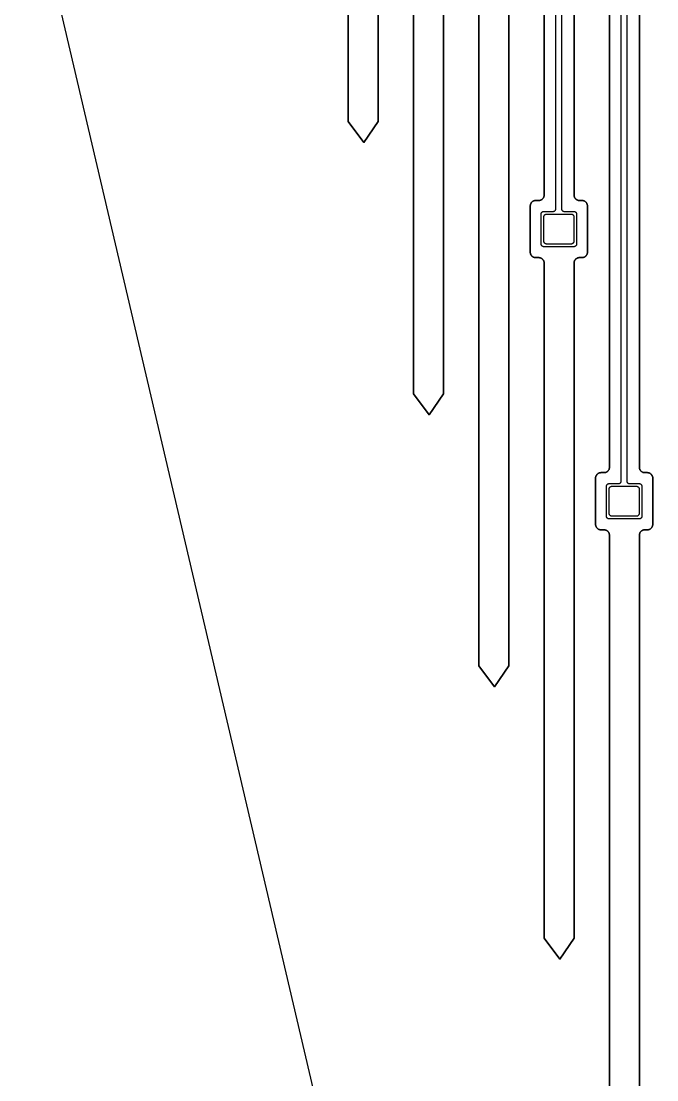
# Model space of a CAD drawing. Extents: x -2057 to 2225, y -44 to 31181.
# Drawn here: x -356.4 to -122.8, y 1067.2 to 1456.1 of the extents above; entities that cross this region are included whole.
import ezdxf

# ---------------------------------------------------------------- set-up
doc = ezdxf.new("R2010")
doc.units = 0
for name, color, linetype in [('electrode', 6, 'CONTINUOUS'), ('etching', 7, 'CONTINUOUS'), ('L2D0_etching2', 4, 'CONTINUOUS'), ('L3D0_etching3', 5, 'CONTINUOUS'), ('metalization', 8, 'CONTINUOUS'), ('polyimide', 9, 'CONTINUOUS'), ('polyimide_etch_borders', 10, 'CONTINUOUS')]:
    doc.layers.add(name, color=color, linetype=linetype)

msp = doc.modelspace()

# ---------------------------------------------------------------- linework, layer by layer
at = {"layer": 'electrode'}
for points in [[(-163.34, 1374.247), (-163.427, 1374.255), (-163.513, 1374.27), (-163.598, 1374.293), (-163.68, 1374.323), (-163.759, 1374.36), (-163.834, 1374.403), (-163.906, 1374.453), (-163.973, 1374.509), (-164.035, 1374.571), (-164.091, 1374.638), (-164.141, 1374.71), (-164.184, 1374.785), (-164.221, 1374.864), (-164.251, 1374.946), (-164.274, 1375.031), (-164.289, 1375.117), (-164.297, 1375.204), (-164.297, 1384.291), (-164.289, 1384.378), (-164.274, 1384.464), (-164.251, 1384.548), (-164.221, 1384.63), (-164.184, 1384.71), (-164.141, 1384.785), (-164.091, 1384.857), (-164.035, 1384.924), (-163.973, 1384.985), (-163.906, 1385.042), (-163.834, 1385.092), (-163.759, 1385.135), (-163.68, 1385.172), (-163.598, 1385.202), (-163.513, 1385.225), (-163.427, 1385.24), (-163.34, 1385.247), (-154.253, 1385.247), (-154.166, 1385.24), (-154.08, 1385.225), (-153.996, 1385.202), (-153.914, 1385.172), (-153.834, 1385.135), (-153.759, 1385.092), (-153.687, 1385.042), (-153.62, 1384.985), (-153.559, 1384.924), (-153.502, 1384.857), (-153.452, 1384.785), (-153.409, 1384.71), (-153.372, 1384.63), (-153.342, 1384.548), (-153.319, 1384.464), (-153.304, 1384.378), (-153.297, 1384.291), (-153.297, 1375.204), (-153.304, 1375.117), (-153.319, 1375.031), (-153.342, 1374.946), (-153.372, 1374.864), (-153.409, 1374.785), (-153.452, 1374.71), (-153.502, 1374.638), (-153.559, 1374.571), (-153.62, 1374.509), (-153.687, 1374.453), (-153.759, 1374.403), (-153.834, 1374.36), (-153.914, 1374.323), (-153.996, 1374.293), (-154.08, 1374.27), (-154.166, 1374.255), (-154.253, 1374.247)], [(-139.34, 1274.247), (-139.427, 1274.255), (-139.513, 1274.27), (-139.598, 1274.293), (-139.68, 1274.323), (-139.759, 1274.36), (-139.834, 1274.403), (-139.906, 1274.453), (-139.973, 1274.509), (-140.035, 1274.571), (-140.091, 1274.638), (-140.141, 1274.71), (-140.184, 1274.785), (-140.221, 1274.864), (-140.251, 1274.946), (-140.274, 1275.031), (-140.289, 1275.117), (-140.297, 1275.204), (-140.297, 1284.291), (-140.289, 1284.378), (-140.274, 1284.464), (-140.251, 1284.548), (-140.221, 1284.63), (-140.184, 1284.71), (-140.141, 1284.785), (-140.091, 1284.857), (-140.035, 1284.924), (-139.973, 1284.985), (-139.906, 1285.042), (-139.834, 1285.092), (-139.759, 1285.135), (-139.68, 1285.172), (-139.598, 1285.202), (-139.513, 1285.225), (-139.427, 1285.24), (-139.34, 1285.247), (-130.253, 1285.247), (-130.166, 1285.24), (-130.08, 1285.225), (-129.996, 1285.202), (-129.914, 1285.172), (-129.834, 1285.135), (-129.759, 1285.092), (-129.687, 1285.042), (-129.62, 1284.985), (-129.559, 1284.924), (-129.502, 1284.857), (-129.452, 1284.785), (-129.409, 1284.71), (-129.372, 1284.63), (-129.342, 1284.548), (-129.319, 1284.464), (-129.304, 1284.378), (-129.297, 1284.291), (-129.297, 1275.204), (-129.304, 1275.117), (-129.319, 1275.031), (-129.342, 1274.946), (-129.372, 1274.864), (-129.409, 1274.785), (-129.452, 1274.71), (-129.502, 1274.638), (-129.559, 1274.571), (-129.62, 1274.509), (-129.687, 1274.453), (-129.759, 1274.403), (-129.834, 1274.36), (-129.914, 1274.323), (-129.996, 1274.293), (-130.08, 1274.27), (-130.166, 1274.255), (-130.253, 1274.247)]]:
    msp.add_lwpolyline(points, close=True, dxfattribs=at)
at = {"layer": 'etching'}
for points in [[(1890.612, 20342.595), (1890.612, 10404.624), (907.37, 8971.06), (907.37, 3311.52), (208.395, -1.125), (80.82, -44.08), (0, 0), (-775.12, 3311.52), (-775.12, 8985.76), (-1736.396, 10397.27), (-1736.396, 20343.044)], [(-164.208, 9035.371), (-164.208, 1392.185), (-164.216, 1392.059), (-164.231, 1391.934), (-164.255, 1391.811), (-164.286, 1391.689), (-164.325, 1391.57), (-164.371, 1391.453), (-164.425, 1391.339), (-164.485, 1391.229), (-164.553, 1391.123), (-164.627, 1391.021), (-164.707, 1390.924), (-164.793, 1390.832), (-164.884, 1390.746), (-164.981, 1390.666), (-165.083, 1390.592), (-165.189, 1390.525), (-165.299, 1390.465), (-165.413, 1390.411), (-165.53, 1390.365), (-165.649, 1390.326), (-165.771, 1390.295), (-165.895, 1390.271), (-166.019, 1390.255), (-166.145, 1390.247), (-167.359, 1390.247), (-167.485, 1390.24), (-167.61, 1390.224), (-167.733, 1390.2), (-167.855, 1390.169), (-167.974, 1390.13), (-168.091, 1390.084), (-168.205, 1390.03), (-168.315, 1389.97), (-168.421, 1389.902), (-168.523, 1389.828), (-168.62, 1389.748), (-168.712, 1389.662), (-168.798, 1389.571), (-168.878, 1389.474), (-168.952, 1389.372), (-169.019, 1389.266), (-169.079, 1389.156), (-169.133, 1389.042), (-169.179, 1388.925), (-169.218, 1388.806), (-169.249, 1388.684), (-169.273, 1388.56), (-169.289, 1388.436), (-169.297, 1388.31), (-169.297, 1371.185), (-169.289, 1371.059), (-169.273, 1370.934), (-169.249, 1370.811), (-169.218, 1370.689), (-169.179, 1370.57), (-169.133, 1370.453), (-169.079, 1370.339), (-169.019, 1370.229), (-168.952, 1370.123), (-168.878, 1370.021), (-168.798, 1369.924), (-168.712, 1369.832), (-168.62, 1369.746), (-168.523, 1369.666), (-168.421, 1369.592), (-168.315, 1369.525), (-168.205, 1369.465), (-168.091, 1369.411), (-167.974, 1369.365), (-167.855, 1369.326), (-167.733, 1369.295), (-167.61, 1369.271), (-167.485, 1369.255), (-167.359, 1369.247), (-166.145, 1369.247), (-166.019, 1369.24), (-165.895, 1369.224), (-165.771, 1369.2), (-165.649, 1369.169), (-165.53, 1369.13), (-165.413, 1369.084), (-165.299, 1369.03), (-165.189, 1368.97), (-165.083, 1368.902), (-164.981, 1368.828), (-164.884, 1368.748), (-164.793, 1368.662), (-164.707, 1368.571), (-164.627, 1368.474), (-164.553, 1368.372), (-164.485, 1368.266), (-164.425, 1368.156), (-164.371, 1368.042), (-164.325, 1367.925), (-164.286, 1367.806), (-164.255, 1367.684), (-164.231, 1367.56), (-164.216, 1367.436), (-164.208, 1367.31), (-164.208, 1119.247), (-164.17, 1119.247), (-158.49, 1111.52), (-153.208, 1119.247), (-153.208, 1367.31), (-153.2, 1367.436), (-153.184, 1367.56), (-153.16, 1367.684), (-153.129, 1367.806), (-153.09, 1367.925), (-153.044, 1368.042), (-152.991, 1368.156), (-152.93, 1368.266), (-152.863, 1368.372), (-152.789, 1368.474), (-152.709, 1368.571), (-152.623, 1368.662), (-152.531, 1368.748), (-152.434, 1368.828), (-152.332, 1368.902), (-152.226, 1368.97), (-152.116, 1369.03), (-152.002, 1369.084), (-151.886, 1369.13), (-151.766, 1369.169), (-151.644, 1369.2), (-151.521, 1369.224), (-151.396, 1369.24), (-151.271, 1369.247), (-150.234, 1369.247), (-150.108, 1369.255), (-149.984, 1369.271), (-149.86, 1369.295), (-149.738, 1369.326), (-149.619, 1369.365), (-149.502, 1369.411), (-149.388, 1369.465), (-149.278, 1369.525), (-149.172, 1369.592), (-149.07, 1369.666), (-148.973, 1369.746), (-148.882, 1369.832), (-148.796, 1369.924), (-148.716, 1370.021), (-148.642, 1370.123), (-148.574, 1370.229), (-148.514, 1370.339), (-148.46, 1370.453), (-148.414, 1370.57), (-148.375, 1370.689), (-148.344, 1370.811), (-148.32, 1370.934), (-148.304, 1371.059), (-148.297, 1371.185), (-148.297, 1388.31), (-148.304, 1388.436), (-148.32, 1388.56), (-148.344, 1388.684), (-148.375, 1388.806), (-148.414, 1388.925), (-148.46, 1389.042), (-148.514, 1389.156), (-148.574, 1389.266), (-148.642, 1389.372), (-148.716, 1389.474), (-148.796, 1389.571), (-148.882, 1389.662), (-148.973, 1389.748), (-149.07, 1389.828), (-149.172, 1389.902), (-149.278, 1389.97), (-149.388, 1390.03), (-149.502, 1390.084), (-149.619, 1390.13), (-149.738, 1390.169), (-149.86, 1390.2), (-149.984, 1390.224), (-150.108, 1390.24), (-150.234, 1390.247), (-151.271, 1390.247), (-151.396, 1390.255), (-151.521, 1390.271), (-151.644, 1390.295), (-151.766, 1390.326), (-151.886, 1390.365), (-152.002, 1390.411), (-152.116, 1390.465), (-152.226, 1390.525), (-152.332, 1390.592), (-152.434, 1390.666), (-152.531, 1390.746), (-152.623, 1390.832), (-152.709, 1390.924), (-152.789, 1391.021), (-152.863, 1391.123), (-152.93, 1391.229), (-152.991, 1391.339), (-153.044, 1391.453), (-153.09, 1391.57), (-153.129, 1391.689), (-153.16, 1391.811), (-153.184, 1391.934), (-153.2, 1392.059), (-153.208, 1392.185), (-153.208, 9035.377)], [(-140.208, 9035.371), (-140.208, 1292.185), (-140.216, 1292.059), (-140.231, 1291.934), (-140.255, 1291.811), (-140.286, 1291.689), (-140.325, 1291.57), (-140.371, 1291.453), (-140.425, 1291.339), (-140.485, 1291.229), (-140.553, 1291.123), (-140.627, 1291.021), (-140.707, 1290.924), (-140.793, 1290.832), (-140.884, 1290.746), (-140.981, 1290.666), (-141.083, 1290.592), (-141.189, 1290.525), (-141.299, 1290.465), (-141.413, 1290.411), (-141.53, 1290.365), (-141.649, 1290.326), (-141.771, 1290.295), (-141.895, 1290.271), (-142.019, 1290.255), (-142.145, 1290.247), (-143.359, 1290.247), (-143.485, 1290.24), (-143.61, 1290.224), (-143.733, 1290.2), (-143.855, 1290.169), (-143.974, 1290.13), (-144.091, 1290.084), (-144.205, 1290.03), (-144.315, 1289.97), (-144.421, 1289.902), (-144.523, 1289.828), (-144.62, 1289.748), (-144.712, 1289.662), (-144.798, 1289.571), (-144.878, 1289.474), (-144.952, 1289.372), (-145.019, 1289.266), (-145.079, 1289.156), (-145.133, 1289.042), (-145.179, 1288.925), (-145.218, 1288.806), (-145.249, 1288.684), (-145.273, 1288.56), (-145.289, 1288.436), (-145.297, 1288.31), (-145.297, 1271.185), (-145.289, 1271.059), (-145.273, 1270.934), (-145.249, 1270.811), (-145.218, 1270.689), (-145.179, 1270.57), (-145.133, 1270.453), (-145.079, 1270.339), (-145.019, 1270.229), (-144.952, 1270.123), (-144.878, 1270.021), (-144.798, 1269.924), (-144.712, 1269.832), (-144.62, 1269.746), (-144.523, 1269.666), (-144.421, 1269.592), (-144.315, 1269.525), (-144.205, 1269.465), (-144.091, 1269.411), (-143.974, 1269.365), (-143.855, 1269.326), (-143.733, 1269.295), (-143.61, 1269.271), (-143.485, 1269.255), (-143.359, 1269.247), (-142.145, 1269.247), (-142.019, 1269.24), (-141.895, 1269.224), (-141.771, 1269.2), (-141.649, 1269.169), (-141.53, 1269.13), (-141.413, 1269.084), (-141.299, 1269.03), (-141.189, 1268.97), (-141.083, 1268.902), (-140.981, 1268.828), (-140.884, 1268.748), (-140.793, 1268.662), (-140.707, 1268.571), (-140.627, 1268.474), (-140.553, 1268.372), (-140.485, 1268.266), (-140.425, 1268.156), (-140.371, 1268.042), (-140.325, 1267.925), (-140.286, 1267.806), (-140.255, 1267.684), (-140.231, 1267.56), (-140.216, 1267.436), (-140.208, 1267.31), (-140.208, 1019.247)], [(-129.208, 1019.247), (-129.208, 1267.31), (-129.2, 1267.436), (-129.184, 1267.56), (-129.16, 1267.684), (-129.129, 1267.806), (-129.09, 1267.925), (-129.044, 1268.042), (-128.991, 1268.156), (-128.93, 1268.266), (-128.863, 1268.372), (-128.789, 1268.474), (-128.709, 1268.571), (-128.623, 1268.662), (-128.531, 1268.748), (-128.434, 1268.828), (-128.332, 1268.902), (-128.226, 1268.97), (-128.116, 1269.03), (-128.002, 1269.084), (-127.886, 1269.13), (-127.766, 1269.169), (-127.644, 1269.2), (-127.521, 1269.224), (-127.396, 1269.24), (-127.271, 1269.247), (-126.234, 1269.247), (-126.108, 1269.255), (-125.984, 1269.271), (-125.86, 1269.295), (-125.738, 1269.326), (-125.619, 1269.365), (-125.502, 1269.411), (-125.388, 1269.465), (-125.278, 1269.525), (-125.172, 1269.592), (-125.07, 1269.666), (-124.973, 1269.746), (-124.882, 1269.832), (-124.796, 1269.924), (-124.716, 1270.021), (-124.642, 1270.123), (-124.574, 1270.229), (-124.514, 1270.339), (-124.46, 1270.453), (-124.414, 1270.57), (-124.375, 1270.689), (-124.344, 1270.811), (-124.32, 1270.934), (-124.304, 1271.059), (-124.297, 1271.185), (-124.297, 1288.31), (-124.304, 1288.436), (-124.32, 1288.56), (-124.344, 1288.684), (-124.375, 1288.806), (-124.414, 1288.925), (-124.46, 1289.042), (-124.514, 1289.156), (-124.574, 1289.266), (-124.642, 1289.372), (-124.716, 1289.474), (-124.796, 1289.571), (-124.882, 1289.662), (-124.973, 1289.748), (-125.07, 1289.828), (-125.172, 1289.902), (-125.278, 1289.97), (-125.388, 1290.03), (-125.502, 1290.084), (-125.619, 1290.13), (-125.738, 1290.169), (-125.86, 1290.2), (-125.984, 1290.224), (-126.108, 1290.24), (-126.234, 1290.247), (-127.271, 1290.247), (-127.396, 1290.255), (-127.521, 1290.271), (-127.644, 1290.295), (-127.766, 1290.326), (-127.886, 1290.365), (-128.002, 1290.411), (-128.116, 1290.465), (-128.226, 1290.525), (-128.332, 1290.592), (-128.434, 1290.666), (-128.531, 1290.746), (-128.623, 1290.832), (-128.709, 1290.924), (-128.789, 1291.021), (-128.863, 1291.123), (-128.93, 1291.229), (-128.991, 1291.339), (-129.044, 1291.453), (-129.09, 1291.57), (-129.129, 1291.689), (-129.16, 1291.811), (-129.184, 1291.934), (-129.2, 1292.059), (-129.208, 1292.185), (-129.208, 9035.377)], [(-236.208, 1667.31), (-236.208, 1419.247), (-236.17, 1419.247), (-230.49, 1411.52), (-225.208, 1419.247), (-225.208, 1667.31)], [(-212.208, 1567.31), (-212.208, 1319.247), (-212.17, 1319.247), (-206.49, 1311.52), (-201.208, 1319.247), (-201.208, 1567.31)], [(-188.208, 1467.31), (-188.208, 1219.247), (-188.17, 1219.247), (-182.49, 1211.52), (-177.208, 1219.247), (-177.208, 1467.31)]]:
    msp.add_lwpolyline(points, dxfattribs=at)
at = {"layer": 'L2D0_etching2'}
msp.add_lwpolyline([(1890.612, 20342.595), (1890.612, 10404.624), (907.37, 8971.06), (907.37, 3311.52), (208.395, -1.125), (80.82, -44.08), (0, 0), (-775.12, 3311.52), (-775.12, 8985.76), (-1736.396, 10397.27), (-1736.396, 20343.044)], dxfattribs=at)
at = {"layer": 'L3D0_etching3'}
for points in [[(1890.612, 20342.595), (1890.612, 10404.624), (907.37, 8971.06), (907.37, 3311.52), (208.395, -1.125), (80.82, -44.08), (0, 0), (-775.12, 3311.52), (-775.12, 8985.76), (-1736.396, 10397.27), (-1736.396, 20343.044)], [(-164.208, 9035.371), (-164.208, 1392.185), (-164.216, 1392.059), (-164.231, 1391.934), (-164.255, 1391.811), (-164.286, 1391.689), (-164.325, 1391.57), (-164.371, 1391.453), (-164.425, 1391.339), (-164.485, 1391.229), (-164.553, 1391.123), (-164.627, 1391.021), (-164.707, 1390.924), (-164.793, 1390.832), (-164.884, 1390.746), (-164.981, 1390.666), (-165.083, 1390.592), (-165.189, 1390.525), (-165.299, 1390.465), (-165.413, 1390.411), (-165.53, 1390.365), (-165.649, 1390.326), (-165.771, 1390.295), (-165.895, 1390.271), (-166.019, 1390.255), (-166.145, 1390.247), (-167.359, 1390.247), (-167.485, 1390.24), (-167.61, 1390.224), (-167.733, 1390.2), (-167.855, 1390.169), (-167.974, 1390.13), (-168.091, 1390.084), (-168.205, 1390.03), (-168.315, 1389.97), (-168.421, 1389.902), (-168.523, 1389.828), (-168.62, 1389.748), (-168.712, 1389.662), (-168.798, 1389.571), (-168.878, 1389.474), (-168.952, 1389.372), (-169.019, 1389.266), (-169.079, 1389.156), (-169.133, 1389.042), (-169.179, 1388.925), (-169.218, 1388.806), (-169.249, 1388.684), (-169.273, 1388.56), (-169.289, 1388.436), (-169.297, 1388.31), (-169.297, 1371.185), (-169.289, 1371.059), (-169.273, 1370.934), (-169.249, 1370.811), (-169.218, 1370.689), (-169.179, 1370.57), (-169.133, 1370.453), (-169.079, 1370.339), (-169.019, 1370.229), (-168.952, 1370.123), (-168.878, 1370.021), (-168.798, 1369.924), (-168.712, 1369.832), (-168.62, 1369.746), (-168.523, 1369.666), (-168.421, 1369.592), (-168.315, 1369.525), (-168.205, 1369.465), (-168.091, 1369.411), (-167.974, 1369.365), (-167.855, 1369.326), (-167.733, 1369.295), (-167.61, 1369.271), (-167.485, 1369.255), (-167.359, 1369.247), (-166.145, 1369.247), (-166.019, 1369.24), (-165.895, 1369.224), (-165.771, 1369.2), (-165.649, 1369.169), (-165.53, 1369.13), (-165.413, 1369.084), (-165.299, 1369.03), (-165.189, 1368.97), (-165.083, 1368.902), (-164.981, 1368.828), (-164.884, 1368.748), (-164.793, 1368.662), (-164.707, 1368.571), (-164.627, 1368.474), (-164.553, 1368.372), (-164.485, 1368.266), (-164.425, 1368.156), (-164.371, 1368.042), (-164.325, 1367.925), (-164.286, 1367.806), (-164.255, 1367.684), (-164.231, 1367.56), (-164.216, 1367.436), (-164.208, 1367.31), (-164.208, 1119.247), (-164.17, 1119.247), (-158.49, 1111.52), (-153.208, 1119.247), (-153.208, 1367.31), (-153.2, 1367.436), (-153.184, 1367.56), (-153.16, 1367.684), (-153.129, 1367.806), (-153.09, 1367.925), (-153.044, 1368.042), (-152.991, 1368.156), (-152.93, 1368.266), (-152.863, 1368.372), (-152.789, 1368.474), (-152.709, 1368.571), (-152.623, 1368.662), (-152.531, 1368.748), (-152.434, 1368.828), (-152.332, 1368.902), (-152.226, 1368.97), (-152.116, 1369.03), (-152.002, 1369.084), (-151.886, 1369.13), (-151.766, 1369.169), (-151.644, 1369.2), (-151.521, 1369.224), (-151.396, 1369.24), (-151.271, 1369.247), (-150.234, 1369.247), (-150.108, 1369.255), (-149.984, 1369.271), (-149.86, 1369.295), (-149.738, 1369.326), (-149.619, 1369.365), (-149.502, 1369.411), (-149.388, 1369.465), (-149.278, 1369.525), (-149.172, 1369.592), (-149.07, 1369.666), (-148.973, 1369.746), (-148.882, 1369.832), (-148.796, 1369.924), (-148.716, 1370.021), (-148.642, 1370.123), (-148.574, 1370.229), (-148.514, 1370.339), (-148.46, 1370.453), (-148.414, 1370.57), (-148.375, 1370.689), (-148.344, 1370.811), (-148.32, 1370.934), (-148.304, 1371.059), (-148.297, 1371.185), (-148.297, 1388.31), (-148.304, 1388.436), (-148.32, 1388.56), (-148.344, 1388.684), (-148.375, 1388.806), (-148.414, 1388.925), (-148.46, 1389.042), (-148.514, 1389.156), (-148.574, 1389.266), (-148.642, 1389.372), (-148.716, 1389.474), (-148.796, 1389.571), (-148.882, 1389.662), (-148.973, 1389.748), (-149.07, 1389.828), (-149.172, 1389.902), (-149.278, 1389.97), (-149.388, 1390.03), (-149.502, 1390.084), (-149.619, 1390.13), (-149.738, 1390.169), (-149.86, 1390.2), (-149.984, 1390.224), (-150.108, 1390.24), (-150.234, 1390.247), (-151.271, 1390.247), (-151.396, 1390.255), (-151.521, 1390.271), (-151.644, 1390.295), (-151.766, 1390.326), (-151.886, 1390.365), (-152.002, 1390.411), (-152.116, 1390.465), (-152.226, 1390.525), (-152.332, 1390.592), (-152.434, 1390.666), (-152.531, 1390.746), (-152.623, 1390.832), (-152.709, 1390.924), (-152.789, 1391.021), (-152.863, 1391.123), (-152.93, 1391.229), (-152.991, 1391.339), (-153.044, 1391.453), (-153.09, 1391.57), (-153.129, 1391.689), (-153.16, 1391.811), (-153.184, 1391.934), (-153.2, 1392.059), (-153.208, 1392.185), (-153.208, 9035.377)], [(-140.208, 9035.371), (-140.208, 1292.185), (-140.216, 1292.059), (-140.231, 1291.934), (-140.255, 1291.811), (-140.286, 1291.689), (-140.325, 1291.57), (-140.371, 1291.453), (-140.425, 1291.339), (-140.485, 1291.229), (-140.553, 1291.123), (-140.627, 1291.021), (-140.707, 1290.924), (-140.793, 1290.832), (-140.884, 1290.746), (-140.981, 1290.666), (-141.083, 1290.592), (-141.189, 1290.525), (-141.299, 1290.465), (-141.413, 1290.411), (-141.53, 1290.365), (-141.649, 1290.326), (-141.771, 1290.295), (-141.895, 1290.271), (-142.019, 1290.255), (-142.145, 1290.247), (-143.359, 1290.247), (-143.485, 1290.24), (-143.61, 1290.224), (-143.733, 1290.2), (-143.855, 1290.169), (-143.974, 1290.13), (-144.091, 1290.084), (-144.205, 1290.03), (-144.315, 1289.97), (-144.421, 1289.902), (-144.523, 1289.828), (-144.62, 1289.748), (-144.712, 1289.662), (-144.798, 1289.571), (-144.878, 1289.474), (-144.952, 1289.372), (-145.019, 1289.266), (-145.079, 1289.156), (-145.133, 1289.042), (-145.179, 1288.925), (-145.218, 1288.806), (-145.249, 1288.684), (-145.273, 1288.56), (-145.289, 1288.436), (-145.297, 1288.31), (-145.297, 1271.185), (-145.289, 1271.059), (-145.273, 1270.934), (-145.249, 1270.811), (-145.218, 1270.689), (-145.179, 1270.57), (-145.133, 1270.453), (-145.079, 1270.339), (-145.019, 1270.229), (-144.952, 1270.123), (-144.878, 1270.021), (-144.798, 1269.924), (-144.712, 1269.832), (-144.62, 1269.746), (-144.523, 1269.666), (-144.421, 1269.592), (-144.315, 1269.525), (-144.205, 1269.465), (-144.091, 1269.411), (-143.974, 1269.365), (-143.855, 1269.326), (-143.733, 1269.295), (-143.61, 1269.271), (-143.485, 1269.255), (-143.359, 1269.247), (-142.145, 1269.247), (-142.019, 1269.24), (-141.895, 1269.224), (-141.771, 1269.2), (-141.649, 1269.169), (-141.53, 1269.13), (-141.413, 1269.084), (-141.299, 1269.03), (-141.189, 1268.97), (-141.083, 1268.902), (-140.981, 1268.828), (-140.884, 1268.748), (-140.793, 1268.662), (-140.707, 1268.571), (-140.627, 1268.474), (-140.553, 1268.372), (-140.485, 1268.266), (-140.425, 1268.156), (-140.371, 1268.042), (-140.325, 1267.925), (-140.286, 1267.806), (-140.255, 1267.684), (-140.231, 1267.56), (-140.216, 1267.436), (-140.208, 1267.31), (-140.208, 1019.247)], [(-129.208, 1019.247), (-129.208, 1267.31), (-129.2, 1267.436), (-129.184, 1267.56), (-129.16, 1267.684), (-129.129, 1267.806), (-129.09, 1267.925), (-129.044, 1268.042), (-128.991, 1268.156), (-128.93, 1268.266), (-128.863, 1268.372), (-128.789, 1268.474), (-128.709, 1268.571), (-128.623, 1268.662), (-128.531, 1268.748), (-128.434, 1268.828), (-128.332, 1268.902), (-128.226, 1268.97), (-128.116, 1269.03), (-128.002, 1269.084), (-127.886, 1269.13), (-127.766, 1269.169), (-127.644, 1269.2), (-127.521, 1269.224), (-127.396, 1269.24), (-127.271, 1269.247), (-126.234, 1269.247), (-126.108, 1269.255), (-125.984, 1269.271), (-125.86, 1269.295), (-125.738, 1269.326), (-125.619, 1269.365), (-125.502, 1269.411), (-125.388, 1269.465), (-125.278, 1269.525), (-125.172, 1269.592), (-125.07, 1269.666), (-124.973, 1269.746), (-124.882, 1269.832), (-124.796, 1269.924), (-124.716, 1270.021), (-124.642, 1270.123), (-124.574, 1270.229), (-124.514, 1270.339), (-124.46, 1270.453), (-124.414, 1270.57), (-124.375, 1270.689), (-124.344, 1270.811), (-124.32, 1270.934), (-124.304, 1271.059), (-124.297, 1271.185), (-124.297, 1288.31), (-124.304, 1288.436), (-124.32, 1288.56), (-124.344, 1288.684), (-124.375, 1288.806), (-124.414, 1288.925), (-124.46, 1289.042), (-124.514, 1289.156), (-124.574, 1289.266), (-124.642, 1289.372), (-124.716, 1289.474), (-124.796, 1289.571), (-124.882, 1289.662), (-124.973, 1289.748), (-125.07, 1289.828), (-125.172, 1289.902), (-125.278, 1289.97), (-125.388, 1290.03), (-125.502, 1290.084), (-125.619, 1290.13), (-125.738, 1290.169), (-125.86, 1290.2), (-125.984, 1290.224), (-126.108, 1290.24), (-126.234, 1290.247), (-127.271, 1290.247), (-127.396, 1290.255), (-127.521, 1290.271), (-127.644, 1290.295), (-127.766, 1290.326), (-127.886, 1290.365), (-128.002, 1290.411), (-128.116, 1290.465), (-128.226, 1290.525), (-128.332, 1290.592), (-128.434, 1290.666), (-128.531, 1290.746), (-128.623, 1290.832), (-128.709, 1290.924), (-128.789, 1291.021), (-128.863, 1291.123), (-128.93, 1291.229), (-128.991, 1291.339), (-129.044, 1291.453), (-129.09, 1291.57), (-129.129, 1291.689), (-129.16, 1291.811), (-129.184, 1291.934), (-129.2, 1292.059), (-129.208, 1292.185), (-129.208, 9035.377)], [(-236.208, 1667.31), (-236.208, 1419.247), (-236.17, 1419.247), (-230.49, 1411.52), (-225.208, 1419.247), (-225.208, 1667.31)], [(-212.208, 1567.31), (-212.208, 1319.247), (-212.17, 1319.247), (-206.49, 1311.52), (-201.208, 1319.247), (-201.208, 1567.31)], [(-188.208, 1467.31), (-188.208, 1219.247), (-188.17, 1219.247), (-182.49, 1211.52), (-177.208, 1219.247), (-177.208, 1467.31)]]:
    msp.add_lwpolyline(points, dxfattribs=at)
at = {"layer": 'metalization'}
for points in [[(-157.858, 9040.22), (-157.858, 1387.204), (-157.85, 1387.117), (-157.835, 1387.031), (-157.812, 1386.946), (-157.782, 1386.864), (-157.746, 1386.785), (-157.702, 1386.71), (-157.652, 1386.638), (-157.596, 1386.571), (-157.534, 1386.509), (-157.467, 1386.453), (-157.396, 1386.403), (-157.32, 1386.36), (-157.241, 1386.323), (-157.159, 1386.293), (-157.074, 1386.27), (-156.988, 1386.255), (-156.901, 1386.247), (-153.253, 1386.247), (-153.166, 1386.24), (-153.08, 1386.225), (-152.996, 1386.202), (-152.914, 1386.172), (-152.834, 1386.135), (-152.759, 1386.092), (-152.687, 1386.042), (-152.62, 1385.985), (-152.559, 1385.924), (-152.502, 1385.857), (-152.452, 1385.785), (-152.409, 1385.71), (-152.372, 1385.63), (-152.342, 1385.548), (-152.319, 1385.464), (-152.304, 1385.378), (-152.297, 1385.291), (-152.297, 1374.204), (-152.304, 1374.117), (-152.319, 1374.031), (-152.342, 1373.946), (-152.372, 1373.864), (-152.409, 1373.785), (-152.452, 1373.71), (-152.502, 1373.638), (-152.559, 1373.571), (-152.62, 1373.509), (-152.687, 1373.453), (-152.759, 1373.403), (-152.834, 1373.36), (-152.914, 1373.323), (-152.996, 1373.293), (-153.08, 1373.27), (-153.166, 1373.255), (-153.253, 1373.247), (-164.34, 1373.247), (-164.427, 1373.255), (-164.513, 1373.27), (-164.598, 1373.293), (-164.68, 1373.323), (-164.759, 1373.36), (-164.834, 1373.403), (-164.906, 1373.453), (-164.973, 1373.509), (-165.035, 1373.571), (-165.091, 1373.638), (-165.141, 1373.71), (-165.184, 1373.785), (-165.221, 1373.864), (-165.251, 1373.946), (-165.274, 1374.031), (-165.289, 1374.117), (-165.297, 1374.204), (-165.297, 1385.291), (-165.289, 1385.378), (-165.274, 1385.464), (-165.251, 1385.548), (-165.221, 1385.63), (-165.184, 1385.71), (-165.141, 1385.785), (-165.091, 1385.857), (-165.035, 1385.924), (-164.973, 1385.985), (-164.906, 1386.042), (-164.834, 1386.092), (-164.759, 1386.135), (-164.68, 1386.172), (-164.598, 1386.202), (-164.513, 1386.225), (-164.427, 1386.24), (-164.34, 1386.247), (-160.814, 1386.247), (-160.727, 1386.255), (-160.641, 1386.27), (-160.557, 1386.293), (-160.475, 1386.323), (-160.396, 1386.36), (-160.32, 1386.403), (-160.248, 1386.453), (-160.181, 1386.509), (-160.12, 1386.571), (-160.064, 1386.638), (-160.014, 1386.71), (-159.97, 1386.785), (-159.933, 1386.864), (-159.903, 1386.946), (-159.88, 1387.031), (-159.865, 1387.117), (-159.858, 1387.204), (-159.858, 9040.22)], [(-133.858, 9040.22), (-133.858, 1287.204), (-133.85, 1287.117), (-133.835, 1287.031), (-133.812, 1286.946), (-133.782, 1286.864), (-133.746, 1286.785), (-133.702, 1286.71), (-133.652, 1286.638), (-133.596, 1286.571), (-133.534, 1286.509), (-133.467, 1286.453), (-133.396, 1286.403), (-133.32, 1286.36), (-133.241, 1286.323), (-133.159, 1286.293), (-133.074, 1286.27), (-132.988, 1286.255), (-132.901, 1286.247), (-129.253, 1286.247), (-129.166, 1286.24), (-129.08, 1286.225), (-128.996, 1286.202), (-128.914, 1286.172), (-128.834, 1286.135), (-128.759, 1286.092), (-128.687, 1286.042), (-128.62, 1285.985), (-128.559, 1285.924), (-128.502, 1285.857), (-128.452, 1285.785), (-128.409, 1285.71), (-128.372, 1285.63), (-128.342, 1285.548), (-128.319, 1285.464), (-128.304, 1285.378), (-128.297, 1285.291), (-128.297, 1274.204), (-128.304, 1274.117), (-128.319, 1274.031), (-128.342, 1273.946), (-128.372, 1273.864), (-128.409, 1273.785), (-128.452, 1273.71), (-128.502, 1273.638), (-128.559, 1273.571), (-128.62, 1273.509), (-128.687, 1273.453), (-128.759, 1273.403), (-128.834, 1273.36), (-128.914, 1273.323), (-128.996, 1273.293), (-129.08, 1273.27), (-129.166, 1273.255), (-129.253, 1273.247), (-140.34, 1273.247), (-140.427, 1273.255), (-140.513, 1273.27), (-140.598, 1273.293), (-140.68, 1273.323), (-140.759, 1273.36), (-140.834, 1273.403), (-140.906, 1273.453), (-140.973, 1273.509), (-141.035, 1273.571), (-141.091, 1273.638), (-141.141, 1273.71), (-141.184, 1273.785), (-141.221, 1273.864), (-141.251, 1273.946), (-141.274, 1274.031), (-141.289, 1274.117), (-141.297, 1274.204), (-141.297, 1285.291), (-141.289, 1285.378), (-141.274, 1285.464), (-141.251, 1285.548), (-141.221, 1285.63), (-141.184, 1285.71), (-141.141, 1285.785), (-141.091, 1285.857), (-141.035, 1285.924), (-140.973, 1285.985), (-140.906, 1286.042), (-140.834, 1286.092), (-140.759, 1286.135), (-140.68, 1286.172), (-140.598, 1286.202), (-140.513, 1286.225), (-140.427, 1286.24), (-140.34, 1286.247), (-136.814, 1286.247), (-136.727, 1286.255), (-136.641, 1286.27), (-136.557, 1286.293), (-136.475, 1286.323), (-136.396, 1286.36), (-136.32, 1286.403), (-136.248, 1286.453), (-136.181, 1286.509), (-136.12, 1286.571), (-136.064, 1286.638), (-136.014, 1286.71), (-135.97, 1286.785), (-135.933, 1286.864), (-135.903, 1286.946), (-135.88, 1287.031), (-135.865, 1287.117), (-135.858, 1287.204), (-135.858, 9040.22)]]:
    msp.add_lwpolyline(points, dxfattribs=at)
at = {"layer": 'polyimide'}
for points in [[(-153.208, 9035.377), (-153.208, 1392.185), (-153.2, 1392.059), (-153.184, 1391.934), (-153.16, 1391.811), (-153.129, 1391.689), (-153.09, 1391.57), (-153.044, 1391.453), (-152.991, 1391.339), (-152.93, 1391.229), (-152.863, 1391.123), (-152.789, 1391.021), (-152.709, 1390.924), (-152.623, 1390.832), (-152.531, 1390.746), (-152.434, 1390.666), (-152.332, 1390.592), (-152.226, 1390.525), (-152.116, 1390.465), (-152.002, 1390.411), (-151.886, 1390.365), (-151.766, 1390.326), (-151.644, 1390.295), (-151.521, 1390.271), (-151.396, 1390.255), (-151.271, 1390.247), (-150.234, 1390.247), (-150.108, 1390.24), (-149.984, 1390.224), (-149.86, 1390.2), (-149.738, 1390.169), (-149.619, 1390.13), (-149.502, 1390.084), (-149.388, 1390.03), (-149.278, 1389.97), (-149.172, 1389.902), (-149.07, 1389.828), (-148.973, 1389.748), (-148.882, 1389.662), (-148.796, 1389.571), (-148.716, 1389.474), (-148.642, 1389.372), (-148.574, 1389.266), (-148.514, 1389.156), (-148.46, 1389.042), (-148.414, 1388.925), (-148.375, 1388.806), (-148.344, 1388.684), (-148.32, 1388.56), (-148.304, 1388.436), (-148.297, 1388.31), (-148.297, 1371.185), (-148.304, 1371.059), (-148.32, 1370.934), (-148.344, 1370.811), (-148.375, 1370.689), (-148.414, 1370.57), (-148.46, 1370.453), (-148.514, 1370.339), (-148.574, 1370.229), (-148.642, 1370.123), (-148.716, 1370.021), (-148.796, 1369.924), (-148.882, 1369.832), (-148.973, 1369.746), (-149.07, 1369.666), (-149.172, 1369.592), (-149.278, 1369.525), (-149.388, 1369.465), (-149.502, 1369.411), (-149.619, 1369.365), (-149.738, 1369.326), (-149.86, 1369.295), (-149.984, 1369.271), (-150.108, 1369.255), (-150.234, 1369.247), (-151.271, 1369.247), (-151.396, 1369.24), (-151.521, 1369.224), (-151.644, 1369.2), (-151.766, 1369.169), (-151.886, 1369.13), (-152.002, 1369.084), (-152.116, 1369.03), (-152.226, 1368.97), (-152.332, 1368.902), (-152.434, 1368.828), (-152.531, 1368.748), (-152.623, 1368.662), (-152.709, 1368.571), (-152.789, 1368.474), (-152.863, 1368.372), (-152.93, 1368.266), (-152.991, 1368.156), (-153.044, 1368.042), (-153.09, 1367.925), (-153.129, 1367.806), (-153.16, 1367.684), (-153.184, 1367.56), (-153.2, 1367.436), (-153.208, 1367.31), (-153.208, 1119.247), (-158.49, 1111.52), (-164.17, 1119.247), (-164.208, 1119.247), (-164.208, 1367.31), (-164.216, 1367.436), (-164.231, 1367.56), (-164.255, 1367.684), (-164.286, 1367.806), (-164.325, 1367.925), (-164.371, 1368.042), (-164.425, 1368.156), (-164.485, 1368.266), (-164.553, 1368.372), (-164.627, 1368.474), (-164.707, 1368.571), (-164.793, 1368.662), (-164.884, 1368.748), (-164.981, 1368.828), (-165.083, 1368.902), (-165.189, 1368.97), (-165.299, 1369.03), (-165.413, 1369.084), (-165.53, 1369.13), (-165.649, 1369.169), (-165.771, 1369.2), (-165.895, 1369.224), (-166.019, 1369.24), (-166.145, 1369.247), (-167.359, 1369.247), (-167.485, 1369.255), (-167.61, 1369.271), (-167.733, 1369.295), (-167.855, 1369.326), (-167.974, 1369.365), (-168.091, 1369.411), (-168.205, 1369.465), (-168.315, 1369.525), (-168.421, 1369.592), (-168.523, 1369.666), (-168.62, 1369.746), (-168.712, 1369.832), (-168.798, 1369.924), (-168.878, 1370.021), (-168.952, 1370.123), (-169.019, 1370.229), (-169.079, 1370.339), (-169.133, 1370.453), (-169.179, 1370.57), (-169.218, 1370.689), (-169.249, 1370.811), (-169.273, 1370.934), (-169.289, 1371.059), (-169.297, 1371.185), (-169.297, 1388.31), (-169.289, 1388.436), (-169.273, 1388.56), (-169.249, 1388.684), (-169.218, 1388.806), (-169.179, 1388.925), (-169.133, 1389.042), (-169.079, 1389.156), (-169.019, 1389.266), (-168.952, 1389.372), (-168.878, 1389.474), (-168.798, 1389.571), (-168.712, 1389.662), (-168.62, 1389.748), (-168.523, 1389.828), (-168.421, 1389.902), (-168.315, 1389.97), (-168.205, 1390.03), (-168.091, 1390.084), (-167.974, 1390.13), (-167.855, 1390.169), (-167.733, 1390.2), (-167.61, 1390.224), (-167.485, 1390.24), (-167.359, 1390.247), (-166.145, 1390.247), (-166.019, 1390.255), (-165.895, 1390.271), (-165.771, 1390.295), (-165.649, 1390.326), (-165.53, 1390.365), (-165.413, 1390.411), (-165.299, 1390.465), (-165.189, 1390.525), (-165.083, 1390.592), (-164.981, 1390.666), (-164.884, 1390.746), (-164.793, 1390.832), (-164.707, 1390.924), (-164.627, 1391.021), (-164.553, 1391.123), (-164.485, 1391.229), (-164.425, 1391.339), (-164.371, 1391.453), (-164.325, 1391.57), (-164.286, 1391.689), (-164.255, 1391.811), (-164.231, 1391.934), (-164.216, 1392.059), (-164.208, 1392.185), (-164.208, 9035.371)], [(-164.208, 9035.371), (-164.208, 1392.185), (-164.216, 1392.059), (-164.231, 1391.934), (-164.255, 1391.811), (-164.286, 1391.689), (-164.325, 1391.57), (-164.371, 1391.453), (-164.425, 1391.339), (-164.485, 1391.229), (-164.553, 1391.123), (-164.627, 1391.021), (-164.707, 1390.924), (-164.793, 1390.832), (-164.884, 1390.746), (-164.981, 1390.666), (-165.083, 1390.592), (-165.189, 1390.525), (-165.299, 1390.465), (-165.413, 1390.411), (-165.53, 1390.365), (-165.649, 1390.326), (-165.771, 1390.295), (-165.895, 1390.271), (-166.019, 1390.255), (-166.145, 1390.247), (-167.359, 1390.247), (-167.485, 1390.24), (-167.61, 1390.224), (-167.733, 1390.2), (-167.855, 1390.169), (-167.974, 1390.13), (-168.091, 1390.084), (-168.205, 1390.03), (-168.315, 1389.97), (-168.421, 1389.902), (-168.523, 1389.828), (-168.62, 1389.748), (-168.712, 1389.662), (-168.798, 1389.571), (-168.878, 1389.474), (-168.952, 1389.372), (-169.019, 1389.266), (-169.079, 1389.156), (-169.133, 1389.042), (-169.179, 1388.925), (-169.218, 1388.806), (-169.249, 1388.684), (-169.273, 1388.56), (-169.289, 1388.436), (-169.297, 1388.31), (-169.297, 1371.185), (-169.289, 1371.059), (-169.273, 1370.934), (-169.249, 1370.811), (-169.218, 1370.689), (-169.179, 1370.57), (-169.133, 1370.453), (-169.079, 1370.339), (-169.019, 1370.229), (-168.952, 1370.123), (-168.878, 1370.021), (-168.798, 1369.924), (-168.712, 1369.832), (-168.62, 1369.746), (-168.523, 1369.666), (-168.421, 1369.592), (-168.315, 1369.525), (-168.205, 1369.465), (-168.091, 1369.411), (-167.974, 1369.365), (-167.855, 1369.326), (-167.733, 1369.295), (-167.61, 1369.271), (-167.485, 1369.255), (-167.359, 1369.247), (-166.145, 1369.247), (-166.019, 1369.24), (-165.895, 1369.224), (-165.771, 1369.2), (-165.649, 1369.169), (-165.53, 1369.13), (-165.413, 1369.084), (-165.299, 1369.03), (-165.189, 1368.97), (-165.083, 1368.902), (-164.981, 1368.828), (-164.884, 1368.748), (-164.793, 1368.662), (-164.707, 1368.571), (-164.627, 1368.474), (-164.553, 1368.372), (-164.485, 1368.266), (-164.425, 1368.156), (-164.371, 1368.042), (-164.325, 1367.925), (-164.286, 1367.806), (-164.255, 1367.684), (-164.231, 1367.56), (-164.216, 1367.436), (-164.208, 1367.31), (-164.208, 1119.247), (-164.17, 1119.247), (-158.49, 1111.52), (-153.208, 1119.247), (-153.208, 1367.31), (-153.2, 1367.436), (-153.184, 1367.56), (-153.16, 1367.684), (-153.129, 1367.806), (-153.09, 1367.925), (-153.044, 1368.042), (-152.991, 1368.156), (-152.93, 1368.266), (-152.863, 1368.372), (-152.789, 1368.474), (-152.709, 1368.571), (-152.623, 1368.662), (-152.531, 1368.748), (-152.434, 1368.828), (-152.332, 1368.902), (-152.226, 1368.97), (-152.116, 1369.03), (-152.002, 1369.084), (-151.886, 1369.13), (-151.766, 1369.169), (-151.644, 1369.2), (-151.521, 1369.224), (-151.396, 1369.24), (-151.271, 1369.247), (-150.234, 1369.247), (-150.108, 1369.255), (-149.984, 1369.271), (-149.86, 1369.295), (-149.738, 1369.326), (-149.619, 1369.365), (-149.502, 1369.411), (-149.388, 1369.465), (-149.278, 1369.525), (-149.172, 1369.592), (-149.07, 1369.666), (-148.973, 1369.746), (-148.882, 1369.832), (-148.796, 1369.924), (-148.716, 1370.021), (-148.642, 1370.123), (-148.574, 1370.229), (-148.514, 1370.339), (-148.46, 1370.453), (-148.414, 1370.57), (-148.375, 1370.689), (-148.344, 1370.811), (-148.32, 1370.934), (-148.304, 1371.059), (-148.297, 1371.185), (-148.297, 1388.31), (-148.304, 1388.436), (-148.32, 1388.56), (-148.344, 1388.684), (-148.375, 1388.806), (-148.414, 1388.925), (-148.46, 1389.042), (-148.514, 1389.156), (-148.574, 1389.266), (-148.642, 1389.372), (-148.716, 1389.474), (-148.796, 1389.571), (-148.882, 1389.662), (-148.973, 1389.748), (-149.07, 1389.828), (-149.172, 1389.902), (-149.278, 1389.97), (-149.388, 1390.03), (-149.502, 1390.084), (-149.619, 1390.13), (-149.738, 1390.169), (-149.86, 1390.2), (-149.984, 1390.224), (-150.108, 1390.24), (-150.234, 1390.247), (-151.271, 1390.247), (-151.396, 1390.255), (-151.521, 1390.271), (-151.644, 1390.295), (-151.766, 1390.326), (-151.886, 1390.365), (-152.002, 1390.411), (-152.116, 1390.465), (-152.226, 1390.525), (-152.332, 1390.592), (-152.434, 1390.666), (-152.531, 1390.746), (-152.623, 1390.832), (-152.709, 1390.924), (-152.789, 1391.021), (-152.863, 1391.123), (-152.93, 1391.229), (-152.991, 1391.339), (-153.044, 1391.453), (-153.09, 1391.57), (-153.129, 1391.689), (-153.16, 1391.811), (-153.184, 1391.934), (-153.2, 1392.059), (-153.208, 1392.185), (-153.208, 9035.377)], [(-140.208, 1019.247), (-140.208, 1267.31), (-140.216, 1267.436), (-140.231, 1267.56), (-140.255, 1267.684), (-140.286, 1267.806), (-140.325, 1267.925), (-140.371, 1268.042), (-140.425, 1268.156), (-140.485, 1268.266), (-140.553, 1268.372), (-140.627, 1268.474), (-140.707, 1268.571), (-140.793, 1268.662), (-140.884, 1268.748), (-140.981, 1268.828), (-141.083, 1268.902), (-141.189, 1268.97), (-141.299, 1269.03), (-141.413, 1269.084), (-141.53, 1269.13), (-141.649, 1269.169), (-141.771, 1269.2), (-141.895, 1269.224), (-142.019, 1269.24), (-142.145, 1269.247), (-143.359, 1269.247), (-143.485, 1269.255), (-143.61, 1269.271), (-143.733, 1269.295), (-143.855, 1269.326), (-143.974, 1269.365), (-144.091, 1269.411), (-144.205, 1269.465), (-144.315, 1269.525), (-144.421, 1269.592), (-144.523, 1269.666), (-144.62, 1269.746), (-144.712, 1269.832), (-144.798, 1269.924), (-144.878, 1270.021), (-144.952, 1270.123), (-145.019, 1270.229), (-145.079, 1270.339), (-145.133, 1270.453), (-145.179, 1270.57), (-145.218, 1270.689), (-145.249, 1270.811), (-145.273, 1270.934), (-145.289, 1271.059), (-145.297, 1271.185), (-145.297, 1288.31), (-145.289, 1288.436), (-145.273, 1288.56), (-145.249, 1288.684), (-145.218, 1288.806), (-145.179, 1288.925), (-145.133, 1289.042), (-145.079, 1289.156), (-145.019, 1289.266), (-144.952, 1289.372), (-144.878, 1289.474), (-144.798, 1289.571), (-144.712, 1289.662), (-144.62, 1289.748), (-144.523, 1289.828), (-144.421, 1289.902), (-144.315, 1289.97), (-144.205, 1290.03), (-144.091, 1290.084), (-143.974, 1290.13), (-143.855, 1290.169), (-143.733, 1290.2), (-143.61, 1290.224), (-143.485, 1290.24), (-143.359, 1290.247), (-142.145, 1290.247), (-142.019, 1290.255), (-141.895, 1290.271), (-141.771, 1290.295), (-141.649, 1290.326), (-141.53, 1290.365), (-141.413, 1290.411), (-141.299, 1290.465), (-141.189, 1290.525), (-141.083, 1290.592), (-140.981, 1290.666), (-140.884, 1290.746), (-140.793, 1290.832), (-140.707, 1290.924), (-140.627, 1291.021), (-140.553, 1291.123), (-140.485, 1291.229), (-140.425, 1291.339), (-140.371, 1291.453), (-140.325, 1291.57), (-140.286, 1291.689), (-140.255, 1291.811), (-140.231, 1291.934), (-140.216, 1292.059), (-140.208, 1292.185), (-140.208, 9035.371)], [(-140.208, 9035.371), (-140.208, 1292.185), (-140.216, 1292.059), (-140.231, 1291.934), (-140.255, 1291.811), (-140.286, 1291.689), (-140.325, 1291.57), (-140.371, 1291.453), (-140.425, 1291.339), (-140.485, 1291.229), (-140.553, 1291.123), (-140.627, 1291.021), (-140.707, 1290.924), (-140.793, 1290.832), (-140.884, 1290.746), (-140.981, 1290.666), (-141.083, 1290.592), (-141.189, 1290.525), (-141.299, 1290.465), (-141.413, 1290.411), (-141.53, 1290.365), (-141.649, 1290.326), (-141.771, 1290.295), (-141.895, 1290.271), (-142.019, 1290.255), (-142.145, 1290.247), (-143.359, 1290.247), (-143.485, 1290.24), (-143.61, 1290.224), (-143.733, 1290.2), (-143.855, 1290.169), (-143.974, 1290.13), (-144.091, 1290.084), (-144.205, 1290.03), (-144.315, 1289.97), (-144.421, 1289.902), (-144.523, 1289.828), (-144.62, 1289.748), (-144.712, 1289.662), (-144.798, 1289.571), (-144.878, 1289.474), (-144.952, 1289.372), (-145.019, 1289.266), (-145.079, 1289.156), (-145.133, 1289.042), (-145.179, 1288.925), (-145.218, 1288.806), (-145.249, 1288.684), (-145.273, 1288.56), (-145.289, 1288.436), (-145.297, 1288.31), (-145.297, 1271.185), (-145.289, 1271.059), (-145.273, 1270.934), (-145.249, 1270.811), (-145.218, 1270.689), (-145.179, 1270.57), (-145.133, 1270.453), (-145.079, 1270.339), (-145.019, 1270.229), (-144.952, 1270.123), (-144.878, 1270.021), (-144.798, 1269.924), (-144.712, 1269.832), (-144.62, 1269.746), (-144.523, 1269.666), (-144.421, 1269.592), (-144.315, 1269.525), (-144.205, 1269.465), (-144.091, 1269.411), (-143.974, 1269.365), (-143.855, 1269.326), (-143.733, 1269.295), (-143.61, 1269.271), (-143.485, 1269.255), (-143.359, 1269.247), (-142.145, 1269.247), (-142.019, 1269.24), (-141.895, 1269.224), (-141.771, 1269.2), (-141.649, 1269.169), (-141.53, 1269.13), (-141.413, 1269.084), (-141.299, 1269.03), (-141.189, 1268.97), (-141.083, 1268.902), (-140.981, 1268.828), (-140.884, 1268.748), (-140.793, 1268.662), (-140.707, 1268.571), (-140.627, 1268.474), (-140.553, 1268.372), (-140.485, 1268.266), (-140.425, 1268.156), (-140.371, 1268.042), (-140.325, 1267.925), (-140.286, 1267.806), (-140.255, 1267.684), (-140.231, 1267.56), (-140.216, 1267.436), (-140.208, 1267.31), (-140.208, 1019.247)], [(-129.208, 9035.377), (-129.208, 1292.185), (-129.2, 1292.059), (-129.184, 1291.934), (-129.16, 1291.811), (-129.129, 1291.689), (-129.09, 1291.57), (-129.044, 1291.453), (-128.991, 1291.339), (-128.93, 1291.229), (-128.863, 1291.123), (-128.789, 1291.021), (-128.709, 1290.924), (-128.623, 1290.832), (-128.531, 1290.746), (-128.434, 1290.666), (-128.332, 1290.592), (-128.226, 1290.525), (-128.116, 1290.465), (-128.002, 1290.411), (-127.886, 1290.365), (-127.766, 1290.326), (-127.644, 1290.295), (-127.521, 1290.271), (-127.396, 1290.255), (-127.271, 1290.247), (-126.234, 1290.247), (-126.108, 1290.24), (-125.984, 1290.224), (-125.86, 1290.2), (-125.738, 1290.169), (-125.619, 1290.13), (-125.502, 1290.084), (-125.388, 1290.03), (-125.278, 1289.97), (-125.172, 1289.902), (-125.07, 1289.828), (-124.973, 1289.748), (-124.882, 1289.662), (-124.796, 1289.571), (-124.716, 1289.474), (-124.642, 1289.372), (-124.574, 1289.266), (-124.514, 1289.156), (-124.46, 1289.042), (-124.414, 1288.925), (-124.375, 1288.806), (-124.344, 1288.684), (-124.32, 1288.56), (-124.304, 1288.436), (-124.297, 1288.31), (-124.297, 1271.185), (-124.304, 1271.059), (-124.32, 1270.934), (-124.344, 1270.811), (-124.375, 1270.689), (-124.414, 1270.57), (-124.46, 1270.453), (-124.514, 1270.339), (-124.574, 1270.229), (-124.642, 1270.123), (-124.716, 1270.021), (-124.796, 1269.924), (-124.882, 1269.832), (-124.973, 1269.746), (-125.07, 1269.666), (-125.172, 1269.592), (-125.278, 1269.525), (-125.388, 1269.465), (-125.502, 1269.411), (-125.619, 1269.365), (-125.738, 1269.326), (-125.86, 1269.295), (-125.984, 1269.271), (-126.108, 1269.255), (-126.234, 1269.247), (-127.271, 1269.247), (-127.396, 1269.24), (-127.521, 1269.224), (-127.644, 1269.2), (-127.766, 1269.169), (-127.886, 1269.13), (-128.002, 1269.084), (-128.116, 1269.03), (-128.226, 1268.97), (-128.332, 1268.902), (-128.434, 1268.828), (-128.531, 1268.748), (-128.623, 1268.662), (-128.709, 1268.571), (-128.789, 1268.474), (-128.863, 1268.372), (-128.93, 1268.266), (-128.991, 1268.156), (-129.044, 1268.042), (-129.09, 1267.925), (-129.129, 1267.806), (-129.16, 1267.684), (-129.184, 1267.56), (-129.2, 1267.436), (-129.208, 1267.31), (-129.208, 1019.247)], [(-129.208, 1019.247), (-129.208, 1267.31), (-129.2, 1267.436), (-129.184, 1267.56), (-129.16, 1267.684), (-129.129, 1267.806), (-129.09, 1267.925), (-129.044, 1268.042), (-128.991, 1268.156), (-128.93, 1268.266), (-128.863, 1268.372), (-128.789, 1268.474), (-128.709, 1268.571), (-128.623, 1268.662), (-128.531, 1268.748), (-128.434, 1268.828), (-128.332, 1268.902), (-128.226, 1268.97), (-128.116, 1269.03), (-128.002, 1269.084), (-127.886, 1269.13), (-127.766, 1269.169), (-127.644, 1269.2), (-127.521, 1269.224), (-127.396, 1269.24), (-127.271, 1269.247), (-126.234, 1269.247), (-126.108, 1269.255), (-125.984, 1269.271), (-125.86, 1269.295), (-125.738, 1269.326), (-125.619, 1269.365), (-125.502, 1269.411), (-125.388, 1269.465), (-125.278, 1269.525), (-125.172, 1269.592), (-125.07, 1269.666), (-124.973, 1269.746), (-124.882, 1269.832), (-124.796, 1269.924), (-124.716, 1270.021), (-124.642, 1270.123), (-124.574, 1270.229), (-124.514, 1270.339), (-124.46, 1270.453), (-124.414, 1270.57), (-124.375, 1270.689), (-124.344, 1270.811), (-124.32, 1270.934), (-124.304, 1271.059), (-124.297, 1271.185), (-124.297, 1288.31), (-124.304, 1288.436), (-124.32, 1288.56), (-124.344, 1288.684), (-124.375, 1288.806), (-124.414, 1288.925), (-124.46, 1289.042), (-124.514, 1289.156), (-124.574, 1289.266), (-124.642, 1289.372), (-124.716, 1289.474), (-124.796, 1289.571), (-124.882, 1289.662), (-124.973, 1289.748), (-125.07, 1289.828), (-125.172, 1289.902), (-125.278, 1289.97), (-125.388, 1290.03), (-125.502, 1290.084), (-125.619, 1290.13), (-125.738, 1290.169), (-125.86, 1290.2), (-125.984, 1290.224), (-126.108, 1290.24), (-126.234, 1290.247), (-127.271, 1290.247), (-127.396, 1290.255), (-127.521, 1290.271), (-127.644, 1290.295), (-127.766, 1290.326), (-127.886, 1290.365), (-128.002, 1290.411), (-128.116, 1290.465), (-128.226, 1290.525), (-128.332, 1290.592), (-128.434, 1290.666), (-128.531, 1290.746), (-128.623, 1290.832), (-128.709, 1290.924), (-128.789, 1291.021), (-128.863, 1291.123), (-128.93, 1291.229), (-128.991, 1291.339), (-129.044, 1291.453), (-129.09, 1291.57), (-129.129, 1291.689), (-129.16, 1291.811), (-129.184, 1291.934), (-129.2, 1292.059), (-129.208, 1292.185), (-129.208, 9035.377)], [(-225.208, 1667.31), (-225.208, 1419.247), (-230.49, 1411.52), (-236.17, 1419.247), (-236.208, 1419.247), (-236.208, 1667.31)], [(-236.208, 1667.31), (-236.208, 1419.247), (-236.17, 1419.247), (-230.49, 1411.52), (-225.208, 1419.247), (-225.208, 1667.31)], [(-201.208, 1567.31), (-201.208, 1319.247), (-206.49, 1311.52), (-212.17, 1319.247), (-212.208, 1319.247), (-212.208, 1567.31)], [(-212.208, 1567.31), (-212.208, 1319.247), (-212.17, 1319.247), (-206.49, 1311.52), (-201.208, 1319.247), (-201.208, 1567.31)], [(-177.208, 1467.31), (-177.208, 1219.247), (-182.49, 1211.52), (-188.17, 1219.247), (-188.208, 1219.247), (-188.208, 1467.31)], [(-188.208, 1467.31), (-188.208, 1219.247), (-188.17, 1219.247), (-182.49, 1211.52), (-177.208, 1219.247), (-177.208, 1467.31)]]:
    msp.add_lwpolyline(points, dxfattribs=at)
at = {"layer": 'polyimide_etch_borders'}
msp.add_lwpolyline([(1890.612, 20342.595), (1890.612, 10404.624), (907.37, 8971.06), (907.37, 3311.52), (208.395, -1.125), (80.82, -44.08), (0, 0), (-775.12, 3311.52), (-775.12, 8985.76), (-1736.396, 10397.27), (-1736.396, 20343.044)], dxfattribs=at)

doc.saveas('drawing.dxf')
